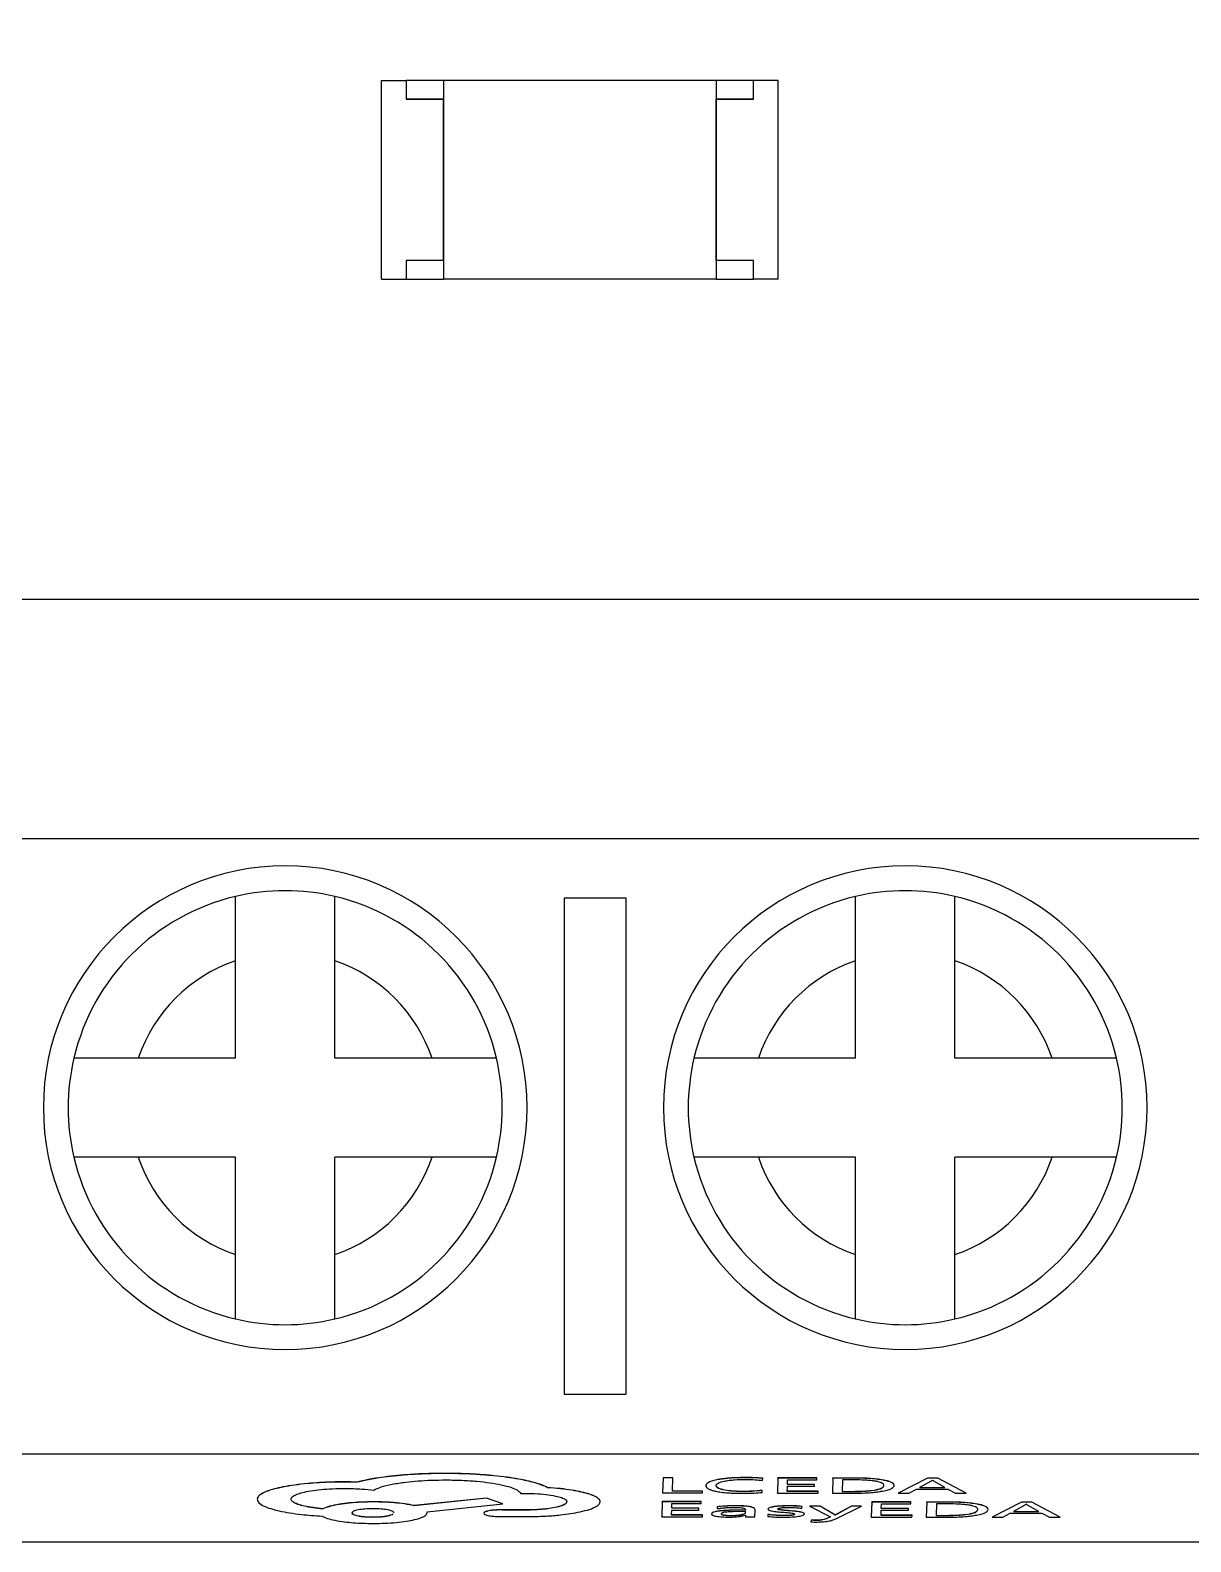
# Model space of a CAD drawing. Header units: millimetres. Extents: x 464 to 694, y 328 to 578.
# Drawn here: x 509.46 to 528.18, y 392.33 to 416.71 of the extents above; entities that cross this region are included whole.
import ezdxf

# ---------------------------------------------------------------- set-up
doc = ezdxf.new("R2010")
doc.units = ezdxf.units.MM

msp = doc.modelspace()

# ---------------------------------------------------------------- linework, layer by layer
at = {"color": 7, "linetype": 'Continuous', "lineweight": 25}
for p, q in [((515.129, 412.698), (515.129, 415.898)), ((515.129, 415.898), (515.529, 415.898)), ((515.129, 415.898), (515.129, 415.898)), ((515.129, 415.898), (515.229, 415.898)), ((515.229, 415.898), (515.229, 415.898)), ((515.229, 415.898), (515.529, 415.898)), ((515.529, 415.898), (515.529, 415.598)), ((516.129, 415.898), (515.529, 415.898)), ((516.129, 415.898), (515.529, 415.898)), ((516.129, 415.898), (516.129, 412.698)), ((520.529, 415.898), (516.129, 415.898)), ((520.529, 415.898), (516.129, 415.898)), ((520.529, 415.898), (520.529, 412.698)), ((521.129, 415.898), (520.529, 415.898)), ((521.129, 415.898), (520.529, 415.898)), ((521.529, 415.898), (521.129, 415.898)), ((521.129, 415.598), (521.129, 415.898)), ((521.429, 415.898), (521.129, 415.898)), ((521.429, 415.898), (521.429, 415.898)), ((521.529, 415.898), (521.429, 415.898)), ((521.529, 412.698), (521.529, 415.898)), ((521.529, 415.898), (521.529, 415.898)), ((515.529, 415.598), (516.129, 415.598)), ((516.129, 415.598), (515.529, 415.598)), ((516.129, 412.998), (516.129, 415.598)), ((520.529, 412.998), (520.529, 415.598)), ((520.529, 415.598), (521.129, 415.598)), ((521.129, 415.598), (520.529, 415.598)), ((516.129, 412.998), (515.529, 412.998)), ((515.529, 412.998), (515.529, 412.698)), ((521.129, 412.998), (520.529, 412.998)), ((521.129, 412.698), (521.129, 412.998)), ((515.129, 412.698), (515.529, 412.698)), ((515.529, 412.698), (516.129, 412.698)), ((520.529, 412.698), (516.129, 412.698)), ((520.529, 412.698), (521.129, 412.698)), ((521.529, 412.698), (521.129, 412.698)), ((508.576, 407.534), (578.576, 407.534)), ((508.576, 403.674), (578.576, 403.674)), ((519.076, 402.714), (518.076, 402.714)), ((518.076, 402.714), (518.076, 394.714)), ((519.076, 394.714), (519.076, 402.714)), ((512.776, 400.134), (512.776, 401.702)), ((514.376, 400.134), (514.376, 401.702)), ((522.776, 400.134), (522.776, 401.702)), ((524.376, 400.134), (524.376, 401.702)), ((512.776, 400.134), (511.207, 400.134)), ((515.944, 400.134), (514.376, 400.134)), ((522.776, 400.134), (521.207, 400.134)), ((525.944, 400.134), (524.376, 400.134)), ((512.776, 398.534), (511.207, 398.534)), ((512.776, 396.965), (512.776, 398.534)), ((515.944, 398.534), (514.376, 398.534)), ((514.376, 396.965), (514.376, 398.534)), ((522.776, 398.534), (521.207, 398.534)), ((522.776, 396.965), (522.776, 398.534)), ((525.944, 398.534), (524.376, 398.534)), ((524.376, 396.965), (524.376, 398.534)), ((518.076, 394.714), (519.076, 394.714)), ((508.576, 393.754), (578.576, 393.754)), ((513.539, 393.216), (513.539, 393.218)), ((514.539, 393.297), (514.539, 393.299)), ((514.739, 393.293), (514.739, 393.295)), ((515.123, 393.369), (515.123, 393.371)), ((516.167, 393.435), (516.167, 393.437)), ((517.343, 393.343), (517.343, 393.345)), ((517.807, 393.206), (517.807, 393.208)), ((519.671, 393.367), (519.662, 393.124)), ((519.671, 393.365), (519.662, 393.122)), ((519.671, 393.365), (519.671, 393.367)), ((519.828, 393.366), (519.671, 393.367)), ((519.828, 393.364), (519.671, 393.365)), ((519.821, 393.149), (519.828, 393.364)), ((519.828, 393.364), (519.828, 393.366)), ((520.36, 393.238), (520.36, 393.24)), ((520.539, 393.332), (520.539, 393.334)), ((520.989, 393.367), (520.989, 393.369)), ((521.276, 393.324), (521.278, 393.357)), ((521.278, 393.357), (521.278, 393.358)), ((521.522, 393.364), (521.513, 393.121)), ((521.522, 393.362), (521.513, 393.119)), ((521.522, 393.362), (521.522, 393.364)), ((522.151, 393.363), (521.522, 393.364)), ((522.151, 393.361), (521.522, 393.362)), ((521.672, 393.147), (521.675, 393.228)), ((521.675, 393.228), (522.111, 393.228)), ((521.676, 393.256), (521.679, 393.334)), ((522.112, 393.258), (521.676, 393.258)), ((522.112, 393.256), (521.676, 393.256)), ((521.679, 393.334), (522.15, 393.333)), ((522.111, 393.228), (522.112, 393.256)), ((522.112, 393.256), (522.112, 393.258)), ((522.15, 393.333), (522.151, 393.361)), ((522.151, 393.361), (522.151, 393.363)), ((522.409, 393.363), (522.4, 393.12)), ((522.409, 393.361), (522.4, 393.118)), ((522.409, 393.361), (522.409, 393.363)), ((522.757, 393.362), (522.409, 393.363)), ((522.757, 393.36), (522.409, 393.361)), ((522.565, 393.333), (522.559, 393.146)), ((522.75, 393.332), (522.565, 393.333)), ((522.757, 393.36), (522.757, 393.362)), ((523.217, 393.327), (523.217, 393.329)), ((523.398, 393.241), (523.398, 393.243)), ((523.935, 393.361), (523.461, 393.119)), ((523.935, 393.359), (523.461, 393.117)), ((523.992, 393.311), (523.806, 393.21)), ((523.806, 393.21), (524.216, 393.209)), ((523.81, 393.212), (524.212, 393.211)), ((523.935, 393.359), (523.935, 393.361)), ((524.103, 393.36), (523.935, 393.361)), ((524.103, 393.358), (523.935, 393.359)), ((524.016, 393.327), (524.013, 393.327)), ((524.216, 393.209), (524.035, 393.31)), ((524.103, 393.358), (524.103, 393.36)), ((524.559, 393.117), (524.103, 393.36)), ((524.559, 393.115), (524.103, 393.358)), ((513.124, 393.02), (513.124, 393.022)), ((515.005, 392.976), (515.005, 392.978)), ((516.82, 393.037), (515.654, 392.918)), ((516.82, 393.035), (515.654, 392.916)), ((516.82, 393.035), (516.82, 393.037)), ((517.086, 392.945), (516.82, 393.037)), ((517.086, 392.943), (516.82, 393.035)), ((517.378, 393.114), (517.448, 393.114)), ((518.12, 392.978), (518.12, 392.98)), ((518.658, 392.979), (518.658, 392.981)), ((519.657, 392.982), (519.648, 392.739)), ((519.657, 392.98), (519.648, 392.737)), ((519.657, 392.98), (519.657, 392.982)), ((520.286, 392.981), (519.657, 392.982)), ((520.286, 392.979), (519.657, 392.98)), ((519.662, 393.122), (519.662, 393.124)), ((519.662, 393.122), (520.306, 393.121)), ((520.307, 393.151), (519.821, 393.151)), ((520.307, 393.149), (519.821, 393.149)), ((520.285, 392.951), (520.286, 392.979)), ((520.286, 392.979), (520.286, 392.981)), ((520.306, 393.121), (520.307, 393.149)), ((520.307, 393.149), (520.307, 393.151)), ((520.642, 393.17), (520.642, 393.172)), ((520.955, 393.144), (520.955, 393.146)), ((521.27, 393.13), (521.271, 393.16)), ((521.271, 393.16), (521.271, 393.162)), ((521.513, 393.119), (521.513, 393.121)), ((521.513, 393.119), (522.17, 393.118)), ((522.171, 393.148), (521.672, 393.149)), ((522.171, 393.146), (521.672, 393.147)), ((522.17, 393.118), (522.171, 393.146)), ((522.171, 393.146), (522.171, 393.148)), ((522.4, 393.118), (522.4, 393.12)), ((522.4, 393.118), (522.736, 393.118)), ((522.559, 393.148), (522.736, 393.147)), ((522.559, 393.146), (522.736, 393.145)), ((522.736, 393.145), (522.736, 393.147)), ((523.036, 392.977), (523.028, 392.734)), ((523.036, 392.975), (523.028, 392.732)), ((523.036, 392.975), (523.036, 392.977)), ((523.665, 392.976), (523.036, 392.977)), ((523.665, 392.974), (523.036, 392.975)), ((523.1, 393.17), (523.1, 393.172)), ((523.461, 393.117), (523.461, 393.119)), ((523.461, 393.117), (523.635, 393.116)), ((523.635, 393.116), (523.755, 393.183)), ((523.664, 392.946), (523.665, 392.974)), ((523.665, 392.974), (523.665, 392.976)), ((523.755, 393.183), (524.263, 393.182)), ((523.923, 392.976), (523.915, 392.733)), ((523.923, 392.974), (523.915, 392.731)), ((523.923, 392.974), (523.923, 392.976)), ((524.271, 392.975), (523.923, 392.976)), ((524.271, 392.973), (523.923, 392.974)), ((524.263, 393.182), (524.385, 393.115)), ((524.271, 392.973), (524.271, 392.975)), ((524.385, 393.115), (524.559, 393.115)), ((524.559, 393.115), (524.559, 393.117)), ((525.449, 392.974), (524.976, 392.732)), ((525.449, 392.972), (524.976, 392.73)), ((525.449, 392.972), (525.449, 392.974)), ((525.618, 392.973), (525.449, 392.974)), ((525.618, 392.971), (525.449, 392.972)), ((525.618, 392.971), (525.618, 392.973)), ((526.074, 392.73), (525.618, 392.973)), ((526.074, 392.728), (525.618, 392.971)), ((514.185, 392.863), (514.185, 392.865)), ((514.988, 392.733), (514.988, 392.735)), ((515.654, 392.916), (515.654, 392.918)), ((515.866, 392.8), (515.867, 392.818)), ((515.867, 392.818), (517.086, 392.943)), ((516.777, 392.794), (516.777, 392.796)), ((517.027, 392.74), (517.539, 392.739)), ((517.048, 392.847), (517.048, 392.849)), ((517.086, 392.943), (517.086, 392.945)), ((517.1, 392.845), (517.1, 392.847)), ((517.49, 392.847), (517.1, 392.847)), ((517.49, 392.845), (517.1, 392.845)), ((517.49, 392.845), (517.49, 392.847)), ((519.648, 392.737), (519.648, 392.739)), ((519.648, 392.737), (520.305, 392.736)), ((519.807, 392.765), (519.81, 392.846)), ((520.306, 392.766), (519.807, 392.767)), ((520.306, 392.764), (519.807, 392.765)), ((519.81, 392.846), (520.246, 392.846)), ((519.811, 392.874), (519.814, 392.952)), ((520.247, 392.875), (519.811, 392.876)), ((520.247, 392.873), (519.811, 392.874)), ((519.814, 392.952), (520.285, 392.951)), ((520.246, 392.846), (520.247, 392.873)), ((520.247, 392.873), (520.247, 392.875)), ((520.305, 392.736), (520.306, 392.764)), ((520.306, 392.764), (520.306, 392.766)), ((520.453, 392.782), (520.453, 392.784)), ((520.542, 392.899), (520.541, 392.869)), ((520.542, 392.897), (520.541, 392.868)), ((520.541, 392.868), (520.541, 392.869)), ((520.542, 392.897), (520.542, 392.899)), ((520.651, 392.764), (520.651, 392.766)), ((521.002, 392.847), (520.744, 392.841)), ((521.002, 392.845), (520.744, 392.839)), ((520.744, 392.839), (520.744, 392.841)), ((520.768, 392.756), (520.768, 392.758)), ((521.002, 392.822), (520.797, 392.817)), ((520.843, 392.913), (520.843, 392.915)), ((520.934, 392.77), (520.934, 392.772)), ((520.995, 392.762), (520.999, 392.762)), ((520.999, 392.762), (520.998, 392.735)), ((520.999, 392.762), (520.998, 392.737)), ((520.998, 392.735), (520.998, 392.737)), ((520.998, 392.735), (521.151, 392.735)), ((521.001, 392.806), (521.002, 392.822)), ((521.001, 392.808), (521.001, 392.822)), ((521.001, 392.806), (521.001, 392.808)), ((521.002, 392.845), (521.002, 392.847)), ((521.151, 392.735), (521.155, 392.847)), ((521.155, 392.847), (521.155, 392.849)), ((521.36, 392.774), (521.359, 392.743)), ((521.36, 392.772), (521.359, 392.741)), ((521.359, 392.741), (521.359, 392.743)), ((521.36, 392.772), (521.36, 392.774)), ((521.364, 392.861), (521.364, 392.863)), ((521.463, 392.898), (521.463, 392.9)), ((521.554, 392.848), (521.554, 392.85)), ((521.611, 392.755), (521.611, 392.757)), ((521.702, 392.833), (521.702, 392.834)), ((521.705, 392.912), (521.705, 392.913)), ((521.899, 392.81), (521.899, 392.812)), ((521.91, 392.874), (521.911, 392.904)), ((521.911, 392.904), (521.911, 392.905)), ((521.949, 392.781), (521.949, 392.783)), ((522.033, 392.907), (522.033, 392.909)), ((522.204, 392.909), (522.033, 392.909)), ((522.204, 392.907), (522.033, 392.907)), ((522.033, 392.907), (522.368, 392.734)), ((522.204, 392.907), (522.204, 392.909)), ((522.427, 392.778), (522.204, 392.909)), ((522.427, 392.776), (522.204, 392.907)), ((522.366, 392.735), (522.3, 392.704)), ((522.368, 392.734), (522.3, 392.702)), ((522.427, 392.776), (522.427, 392.778)), ((522.445, 392.764), (522.427, 392.778)), ((522.445, 392.762), (522.427, 392.776)), ((522.445, 392.762), (522.445, 392.764)), ((522.449, 392.764), (522.445, 392.764)), ((522.449, 392.762), (522.445, 392.762)), ((522.449, 392.762), (522.449, 392.764)), ((522.467, 392.707), (522.869, 392.906)), ((522.711, 392.908), (522.468, 392.778)), ((522.711, 392.906), (522.468, 392.776)), ((522.468, 392.776), (522.468, 392.778)), ((522.711, 392.906), (522.711, 392.908)), ((522.869, 392.908), (522.711, 392.908)), ((522.869, 392.906), (522.711, 392.906)), ((522.869, 392.906), (522.869, 392.908)), ((523.028, 392.732), (523.028, 392.734)), ((523.028, 392.732), (523.684, 392.731)), ((523.186, 392.76), (523.189, 392.841)), ((523.685, 392.761), (523.186, 392.762)), ((523.685, 392.759), (523.186, 392.76)), ((523.189, 392.841), (523.626, 392.841)), ((523.19, 392.869), (523.193, 392.947)), ((523.627, 392.871), (523.19, 392.871)), ((523.627, 392.869), (523.19, 392.869)), ((523.193, 392.947), (523.664, 392.946)), ((523.626, 392.841), (523.627, 392.869)), ((523.627, 392.869), (523.627, 392.871)), ((523.684, 392.731), (523.685, 392.759)), ((523.685, 392.759), (523.685, 392.761)), ((523.915, 392.731), (523.915, 392.733)), ((523.915, 392.731), (524.25, 392.731)), ((524.08, 392.946), (524.073, 392.759)), ((524.073, 392.761), (524.25, 392.76)), ((524.073, 392.759), (524.25, 392.758)), ((524.264, 392.945), (524.08, 392.946)), ((524.25, 392.758), (524.25, 392.76)), ((524.614, 392.783), (524.614, 392.785)), ((524.732, 392.94), (524.732, 392.942)), ((524.912, 392.854), (524.912, 392.856)), ((524.976, 392.73), (524.976, 392.732)), ((524.976, 392.73), (525.15, 392.729)), ((525.15, 392.729), (525.269, 392.796)), ((525.269, 392.796), (525.778, 392.795)), ((525.506, 392.924), (525.32, 392.823)), ((525.32, 392.823), (525.73, 392.822)), ((525.324, 392.825), (525.726, 392.824)), ((525.531, 392.94), (525.527, 392.94)), ((525.73, 392.822), (525.549, 392.923)), ((525.778, 392.795), (525.9, 392.728)), ((525.9, 392.728), (526.074, 392.728)), ((526.074, 392.728), (526.074, 392.73)), ((522.056, 392.684), (522.055, 392.657)), ((522.056, 392.682), (522.055, 392.655)), ((522.055, 392.655), (522.055, 392.657)), ((522.056, 392.682), (522.056, 392.684)), ((522.143, 392.678), (522.143, 392.68)), ((522.3, 392.702), (522.3, 392.704)), ((508.576, 392.334), (578.576, 392.334))]:
    msp.add_line(p, q, dxfattribs=at)
for centre, radius, start, end in [((578.526, 464), 100.099, 314.4115, 225.62855), ((513.576, 399.334), 3.9, 0, 180), ((523.576, 399.334), 3.9, 0, 180), ((513.576, 399.334), 3.5, 103.213, 166.787), ((513.576, 399.334), 3.5, 76.787, 103.213), ((513.576, 399.334), 3.5, 13.213, 76.787), ((523.576, 399.334), 3.5, 103.213, 166.787), ((523.576, 399.334), 3.5, 76.787, 103.213), ((523.576, 399.334), 3.5, 13.213, 76.787), ((513.576, 399.334), 2.5, 108.6629, 161.3371), ((513.576, 399.334), 2.5, 18.6629, 71.3371), ((523.576, 399.334), 2.5, 108.6629, 161.3371), ((523.576, 399.334), 2.5, 18.6629, 71.3371), ((513.576, 399.334), 3.5, 166.787, 180), ((513.576, 399.334), 3.5, 0, 13.213), ((523.576, 399.334), 3.5, 166.787, 180), ((523.576, 399.334), 3.5, 0, 13.213), ((513.576, 399.334), 3.9, 180, 0), ((513.576, 399.334), 3.5, 180, 193.213), ((513.576, 399.334), 3.5, 346.787, 0), ((523.576, 399.334), 3.9, 180, 0), ((523.576, 399.334), 3.5, 180, 193.213), ((523.576, 399.334), 3.5, 346.787, 0), ((513.576, 399.334), 3.5, 193.213, 256.787), ((513.576, 399.334), 2.5, 198.6629, 251.3371), ((513.576, 399.334), 2.5, 288.6629, 341.3371), ((513.576, 399.334), 3.5, 283.213, 346.787), ((523.576, 399.334), 3.5, 193.213, 256.787), ((523.576, 399.334), 2.5, 198.6629, 251.3371), ((523.576, 399.334), 2.5, 288.6629, 341.3371), ((523.576, 399.334), 3.5, 283.213, 346.787), ((513.576, 399.334), 3.5, 256.787, 283.213), ((523.576, 399.334), 3.5, 256.787, 283.213)]:
    msp.add_arc(centre, radius, start, end, dxfattribs=at)
for points, knots in [([(512.776, 401.702), (512.776, 401.765), (512.775, 401.891), (512.775, 402.077), (512.776, 402.254), (512.776, 402.415), (512.776, 402.552), (512.776, 402.657), (512.776, 402.728), (512.776, 402.737), (512.776, 402.741)], [0, 0, 0, 0, 0.117105, 0.236453, 0.357965, 0.481621, 0.607473, 0.73566, 0.866407, 1, 1, 1, 1]), ([(514.376, 401.702), (514.376, 401.769), (514.376, 401.902), (514.376, 402.095), (514.376, 402.276), (514.376, 402.434), (514.376, 402.566), (514.376, 402.663), (514.376, 402.729), (514.376, 402.737), (514.376, 402.741)], [0, 0, 0, 0, 0.1240703, 0.2501654, 0.374611, 0.4995052, 0.6222876, 0.7494015, 0.875051, 1, 1, 1, 1]), ([(522.776, 401.702), (522.776, 401.765), (522.775, 401.891), (522.775, 402.077), (522.776, 402.254), (522.776, 402.415), (522.776, 402.552), (522.776, 402.657), (522.776, 402.728), (522.776, 402.737), (522.776, 402.741)], [0, 0, 0, 0, 0.1171054, 0.2364527, 0.3579655, 0.4816212, 0.6074728, 0.7356602, 0.8664071, 1, 1, 1, 1]), ([(524.376, 401.702), (524.376, 401.769), (524.376, 401.902), (524.376, 402.095), (524.376, 402.276), (524.376, 402.434), (524.376, 402.566), (524.376, 402.663), (524.376, 402.729), (524.376, 402.737), (524.376, 402.741)], [0, 0, 0, 0, 0.1240703, 0.2501654, 0.374611, 0.4995052, 0.6222876, 0.7494015, 0.875051, 1, 1, 1, 1]), ([(511.207, 400.134), (511.138, 400.134), (511.004, 400.134), (510.81, 400.134), (510.633, 400.134), (510.475, 400.134), (510.343, 400.134), (510.246, 400.134), (510.18, 400.134), (510.172, 400.134), (510.168, 400.134)], [0, 0, 0, 0, 0.128438, 0.251547, 0.373946, 0.500336, 0.623235, 0.750523, 0.875677, 1, 1, 1, 1]), ([(516.983, 400.134), (516.979, 400.134), (516.973, 400.134), (516.938, 400.134), (516.892, 400.134), (516.826, 400.134), (516.744, 400.134), (516.652, 400.134), (516.519, 400.134), (516.339, 400.134), (516.145, 400.134), (516.011, 400.134), (515.944, 400.134)], [0, 0, 0, 0, 0.1246086, 0.1873091, 0.2510941, 0.374161, 0.4367884, 0.5009357, 0.6228115, 0.7502503, 0.8748184, 1, 1, 1, 1]), ([(521.207, 400.134), (521.138, 400.134), (521.004, 400.134), (520.81, 400.134), (520.633, 400.134), (520.475, 400.134), (520.343, 400.134), (520.246, 400.134), (520.18, 400.134), (520.172, 400.134), (520.168, 400.134)], [0, 0, 0, 0, 0.128438, 0.251547, 0.373946, 0.500336, 0.623235, 0.750523, 0.875677, 1, 1, 1, 1]), ([(526.983, 400.134), (526.979, 400.134), (526.973, 400.134), (526.938, 400.134), (526.892, 400.134), (526.826, 400.134), (526.744, 400.134), (526.652, 400.134), (526.519, 400.134), (526.339, 400.134), (526.145, 400.134), (526.011, 400.134), (525.944, 400.134)], [0, 0, 0, 0, 0.1246086, 0.1873091, 0.2510941, 0.374161, 0.4367884, 0.5009357, 0.6228115, 0.7502503, 0.8748184, 1, 1, 1, 1]), ([(511.207, 398.534), (511.144, 398.534), (511.018, 398.534), (510.833, 398.534), (510.656, 398.534), (510.495, 398.534), (510.357, 398.534), (510.252, 398.534), (510.182, 398.534), (510.173, 398.534), (510.168, 398.534)], [0, 0, 0, 0, 0.117105, 0.236453, 0.357965, 0.481621, 0.607473, 0.73566, 0.866407, 1, 1, 1, 1]), ([(516.983, 398.534), (516.978, 398.534), (516.969, 398.534), (516.899, 398.534), (516.794, 398.534), (516.656, 398.534), (516.495, 398.534), (516.319, 398.534), (516.133, 398.534), (516.007, 398.534), (515.944, 398.534)], [0, 0, 0, 0, 0.133593, 0.26434, 0.392527, 0.518379, 0.642035, 0.763547, 0.882895, 1, 1, 1, 1]), ([(521.207, 398.534), (521.144, 398.534), (521.018, 398.534), (520.833, 398.534), (520.656, 398.534), (520.495, 398.534), (520.357, 398.534), (520.252, 398.534), (520.182, 398.534), (520.173, 398.534), (520.168, 398.534)], [0, 0, 0, 0, 0.117105, 0.236453, 0.357965, 0.481621, 0.607473, 0.73566, 0.866407, 1, 1, 1, 1]), ([(526.983, 398.534), (526.978, 398.534), (526.969, 398.534), (526.899, 398.534), (526.794, 398.534), (526.656, 398.534), (526.495, 398.534), (526.319, 398.534), (526.133, 398.534), (526.007, 398.534), (525.944, 398.534)], [0, 0, 0, 0, 0.133593, 0.26434, 0.392527, 0.518379, 0.642035, 0.763547, 0.882895, 1, 1, 1, 1]), ([(512.776, 395.926), (512.776, 395.931), (512.776, 395.94), (512.776, 396.01), (512.776, 396.116), (512.776, 396.253), (512.776, 396.414), (512.775, 396.591), (512.775, 396.776), (512.776, 396.903), (512.776, 396.965)], [0, 0, 0, 0, 0.133593, 0.26434, 0.392527, 0.518379, 0.642035, 0.763547, 0.882895, 1, 1, 1, 1]), ([(514.376, 395.926), (514.376, 395.93), (514.376, 395.936), (514.376, 395.972), (514.376, 396.018), (514.376, 396.084), (514.376, 396.166), (514.376, 396.257), (514.376, 396.39), (514.376, 396.569), (514.376, 396.764), (514.376, 396.898), (514.376, 396.965)], [0, 0, 0, 0, 0.123365, 0.186101, 0.250347, 0.374315, 0.436651, 0.500016, 0.621977, 0.749345, 0.874232, 1, 1, 1, 1]), ([(522.776, 395.926), (522.776, 395.931), (522.776, 395.94), (522.776, 396.01), (522.776, 396.116), (522.776, 396.253), (522.776, 396.414), (522.775, 396.591), (522.775, 396.776), (522.776, 396.903), (522.776, 396.965)], [0, 0, 0, 0, 0.133593, 0.26434, 0.392527, 0.518379, 0.642035, 0.763547, 0.882895, 1, 1, 1, 1]), ([(524.376, 395.926), (524.376, 395.93), (524.376, 395.936), (524.376, 395.972), (524.376, 396.018), (524.376, 396.084), (524.376, 396.166), (524.376, 396.257), (524.376, 396.39), (524.376, 396.569), (524.376, 396.764), (524.376, 396.898), (524.376, 396.965)], [0, 0, 0, 0, 0.123365, 0.186101, 0.250347, 0.374315, 0.436651, 0.500016, 0.621977, 0.749345, 0.874232, 1, 1, 1, 1]), ([(513.539, 393.218), (513.492, 393.208), (513.399, 393.188), (513.29, 393.153), (513.2, 393.114), (513.138, 393.07), (513.128, 393.038), (513.124, 393.022)], [0, 0, 0, 0, 0.186835, 0.372523, 0.558061, 0.777703, 1, 1, 1, 1]), ([(513.539, 393.216), (513.492, 393.206), (513.399, 393.186), (513.29, 393.152), (513.2, 393.112), (513.138, 393.068), (513.128, 393.036), (513.124, 393.02)], [0, 0, 0, 0, 0.1868348, 0.3725227, 0.5580607, 0.7777028, 1, 1, 1, 1]), ([(514.539, 393.299), (514.47, 393.299), (514.332, 393.298), (514.13, 393.289), (513.926, 393.273), (513.723, 393.25), (513.6, 393.229), (513.539, 393.218)], [0, 0, 0, 0, 0.186925, 0.372144, 0.557109, 0.776596, 1, 1, 1, 1]), ([(514.539, 393.297), (514.47, 393.297), (514.332, 393.296), (514.13, 393.287), (513.926, 393.271), (513.723, 393.249), (513.6, 393.227), (513.539, 393.216)], [0, 0, 0, 0, 0.186925, 0.372144, 0.557109, 0.776596, 1, 1, 1, 1]), ([(514.739, 393.295), (514.702, 393.297), (514.635, 393.298), (514.569, 393.299), (514.539, 393.299)], [0, 0, 0, 0, 0.560098, 1, 1, 1, 1]), ([(514.739, 393.293), (514.702, 393.295), (514.635, 393.296), (514.569, 393.297), (514.539, 393.297)], [0, 0, 0, 0, 0.560098, 1, 1, 1, 1]), ([(515.123, 393.371), (515.083, 393.365), (515.002, 393.353), (514.872, 393.328), (514.789, 393.308), (514.739, 393.295)], [0, 0, 0, 0, 0.277988, 0.555624, 1, 1, 1, 1]), ([(515.123, 393.369), (515.083, 393.363), (515.002, 393.351), (514.872, 393.326), (514.789, 393.306), (514.739, 393.293)], [0, 0, 0, 0, 0.277988, 0.555624, 1, 1, 1, 1]), ([(515.003, 393.167), (515.04, 393.185), (515.113, 393.219), (515.294, 393.263), (515.5, 393.295), (515.718, 393.316), (515.939, 393.329), (516.093, 393.33), (516.172, 393.331)], [0, 0, 0, 0, 0.1858, 0.369006, 0.552009, 0.697468, 0.84607, 1, 1, 1, 1]), ([(516.167, 393.437), (516.061, 393.436), (515.853, 393.434), (515.572, 393.418), (515.328, 393.397), (515.191, 393.38), (515.123, 393.371)], [0, 0, 0, 0, 0.283577, 0.56182, 0.780035, 1, 1, 1, 1]), ([(516.167, 393.435), (516.061, 393.434), (515.853, 393.432), (515.572, 393.416), (515.328, 393.395), (515.191, 393.378), (515.123, 393.369)], [0, 0, 0, 0, 0.283577, 0.56182, 0.780035, 1, 1, 1, 1]), ([(517.343, 393.345), (517.28, 393.355), (517.155, 393.376), (516.946, 393.4), (516.711, 393.42), (516.45, 393.433), (516.261, 393.436), (516.167, 393.437)], [0, 0, 0, 0, 0.18846, 0.375241, 0.561015, 0.779739, 1, 1, 1, 1]), ([(517.343, 393.343), (517.28, 393.353), (517.155, 393.374), (516.946, 393.398), (516.711, 393.418), (516.45, 393.432), (516.261, 393.434), (516.167, 393.435)], [0, 0, 0, 0, 0.18846, 0.375241, 0.561015, 0.779739, 1, 1, 1, 1]), ([(516.172, 393.331), (516.257, 393.33), (516.426, 393.328), (516.666, 393.311), (516.881, 393.286), (517.068, 393.253), (517.221, 393.213), (517.334, 393.165), (517.363, 393.131), (517.378, 393.114)], [0, 0, 0, 0, 0.144441, 0.284913, 0.423397, 0.561138, 0.705584, 0.851298, 1, 1, 1, 1]), ([(517.807, 393.208), (517.778, 393.223), (517.719, 393.251), (517.601, 393.288), (517.476, 393.319), (517.388, 393.337), (517.343, 393.345)], [0, 0, 0, 0, 0.277952, 0.557201, 0.778019, 1, 1, 1, 1]), ([(517.807, 393.206), (517.778, 393.221), (517.719, 393.249), (517.601, 393.286), (517.476, 393.317), (517.388, 393.335), (517.343, 393.343)], [0, 0, 0, 0, 0.277952, 0.557201, 0.778019, 1, 1, 1, 1]), ([(518.658, 392.981), (518.653, 392.995), (518.644, 393.024), (518.582, 393.065), (518.488, 393.102), (518.361, 393.137), (518.203, 393.167), (518.017, 393.192), (517.877, 393.203), (517.807, 393.208)], [0, 0, 0, 0, 0.142064, 0.281818, 0.420576, 0.559155, 0.704733, 0.851367, 1, 1, 1, 1]), ([(518.658, 392.979), (518.653, 392.994), (518.644, 393.022), (518.582, 393.063), (518.488, 393.1), (518.361, 393.135), (518.203, 393.165), (518.017, 393.19), (517.877, 393.201), (517.807, 393.206)], [0, 0, 0, 0, 0.142064, 0.281818, 0.420576, 0.559155, 0.704733, 0.851367, 1, 1, 1, 1]), ([(520.539, 393.334), (520.509, 393.327), (520.448, 393.313), (520.394, 393.288), (520.365, 393.264), (520.362, 393.248), (520.36, 393.24)], [0, 0, 0, 0, 0.267331, 0.536936, 0.760152, 1, 1, 1, 1]), ([(520.539, 393.332), (520.509, 393.325), (520.448, 393.311), (520.394, 393.287), (520.365, 393.262), (520.362, 393.246), (520.36, 393.238)], [0, 0, 0, 0, 0.267331, 0.536936, 0.760152, 1, 1, 1, 1]), ([(520.36, 393.238), (520.361, 393.228), (520.365, 393.21), (520.399, 393.185), (520.449, 393.165), (520.492, 393.155), (520.513, 393.15)], [0, 0, 0, 0, 0.304048, 0.582731, 0.79199, 1, 1, 1, 1]), ([(520.525, 393.239), (520.527, 393.247), (520.531, 393.263), (520.566, 393.289), (520.623, 393.303), (520.656, 393.312)], [0, 0, 0, 0, 0.307262, 0.587028, 1, 1, 1, 1]), ([(520.642, 393.172), (520.622, 393.177), (520.581, 393.187), (520.534, 393.211), (520.528, 393.23), (520.525, 393.241)], [0, 0, 0, 0, 0.26082, 0.529909, 1, 1, 1, 1]), ([(520.642, 393.17), (520.622, 393.175), (520.581, 393.186), (520.534, 393.209), (520.528, 393.228), (520.525, 393.239)], [0, 0, 0, 0, 0.26082, 0.529909, 1, 1, 1, 1]), ([(520.989, 393.369), (520.94, 393.368), (520.846, 393.368), (520.722, 393.36), (520.619, 393.348), (520.566, 393.339), (520.539, 393.334)], [0, 0, 0, 0, 0.293301, 0.568566, 0.781738, 1, 1, 1, 1]), ([(520.989, 393.367), (520.94, 393.366), (520.846, 393.366), (520.722, 393.358), (520.619, 393.346), (520.566, 393.337), (520.539, 393.332)], [0, 0, 0, 0, 0.293301, 0.568566, 0.781738, 1, 1, 1, 1]), ([(520.656, 393.312), (520.681, 393.317), (520.731, 393.326), (520.844, 393.336), (520.933, 393.338), (520.989, 393.339)], [0, 0, 0, 0, 0.2758935, 0.5469886, 1, 1, 1, 1]), ([(521.278, 393.358), (521.229, 393.362), (521.135, 393.368), (521.037, 393.369), (520.989, 393.369)], [0, 0, 0, 0, 0.5165921, 1, 1, 1, 1]), ([(521.278, 393.357), (521.229, 393.36), (521.135, 393.366), (521.037, 393.367), (520.989, 393.367)], [0, 0, 0, 0, 0.5165921, 1, 1, 1, 1]), ([(520.989, 393.339), (521.046, 393.338), (521.147, 393.336), (521.237, 393.328), (521.276, 393.324)], [0, 0, 0, 0, 0.564823, 1, 1, 1, 1]), ([(523.101, 393.309), (523.075, 393.313), (523.021, 393.321), (522.902, 393.33), (522.809, 393.332), (522.75, 393.332)], [0, 0, 0, 0, 0.2611419, 0.5310519, 1, 1, 1, 1]), ([(523.217, 393.329), (523.182, 393.335), (523.111, 393.346), (522.992, 393.356), (522.873, 393.361), (522.796, 393.362), (522.757, 393.362)], [0, 0, 0, 0, 0.270421, 0.541839, 0.764093, 1, 1, 1, 1]), ([(523.217, 393.327), (523.182, 393.333), (523.111, 393.344), (522.992, 393.354), (522.873, 393.359), (522.796, 393.36), (522.757, 393.36)], [0, 0, 0, 0, 0.270421, 0.541839, 0.764093, 1, 1, 1, 1]), ([(523.1, 393.172), (523.122, 393.177), (523.168, 393.187), (523.221, 393.211), (523.228, 393.23), (523.232, 393.242)], [0, 0, 0, 0, 0.25995, 0.527871, 1, 1, 1, 1]), ([(523.1, 393.17), (523.122, 393.175), (523.168, 393.185), (523.221, 393.209), (523.228, 393.228), (523.232, 393.241)], [0, 0, 0, 0, 0.25995, 0.527871, 1, 1, 1, 1]), ([(523.232, 393.241), (523.231, 393.248), (523.228, 393.263), (523.199, 393.283), (523.156, 393.298), (523.119, 393.305), (523.101, 393.309)], [0, 0, 0, 0, 0.314203, 0.593235, 0.798048, 1, 1, 1, 1]), ([(523.211, 393.151), (523.243, 393.158), (523.306, 393.171), (523.362, 393.194), (523.393, 393.218), (523.396, 393.233), (523.398, 393.241)], [0, 0, 0, 0, 0.271774, 0.541547, 0.762892, 1, 1, 1, 1]), ([(523.398, 393.243), (523.396, 393.253), (523.392, 393.271), (523.35, 393.295), (523.292, 393.315), (523.242, 393.325), (523.217, 393.329)], [0, 0, 0, 0, 0.2970118, 0.5719057, 0.7833726, 1, 1, 1, 1]), ([(523.398, 393.241), (523.396, 393.251), (523.392, 393.269), (523.35, 393.293), (523.292, 393.313), (523.242, 393.323), (523.217, 393.327)], [0, 0, 0, 0, 0.2970118, 0.5719057, 0.7833726, 1, 1, 1, 1]), ([(524.013, 393.327), (524.009, 393.324), (524.005, 393.318), (523.995, 393.313), (523.992, 393.311)], [0, 0, 0, 0, 0.62739, 1, 1, 1, 1]), ([(524.035, 393.31), (524.031, 393.313), (524.023, 393.319), (524.019, 393.324), (524.016, 393.327)], [0, 0, 0, 0, 0.461299, 1, 1, 1, 1]), ([(513.124, 393.02), (513.129, 393.001), (513.139, 392.962), (513.224, 392.911), (513.337, 392.867), (513.433, 392.843), (513.481, 392.831)], [0, 0, 0, 0, 0.279748, 0.558445, 0.778295, 1, 1, 1, 1]), ([(513.67, 393.022), (513.675, 393.035), (513.685, 393.061), (513.752, 393.097), (513.853, 393.129), (513.987, 393.156), (514.151, 393.177), (514.341, 393.191), (514.476, 393.193), (514.544, 393.194)], [0, 0, 0, 0, 0.143998, 0.283806, 0.421629, 0.558845, 0.70307, 0.849302, 1, 1, 1, 1]), ([(514.185, 392.865), (514.131, 392.871), (514.022, 392.883), (513.885, 392.908), (513.77, 392.94), (513.686, 392.979), (513.676, 393.009), (513.67, 393.024)], [0, 0, 0, 0, 0.184966, 0.369054, 0.553383, 0.773018, 1, 1, 1, 1]), ([(514.185, 392.863), (514.131, 392.869), (514.022, 392.881), (513.885, 392.906), (513.77, 392.938), (513.686, 392.977), (513.676, 393.007), (513.67, 393.022)], [0, 0, 0, 0, 0.184966, 0.369054, 0.553383, 0.773018, 1, 1, 1, 1]), ([(515.005, 392.978), (514.937, 392.977), (514.802, 392.975), (514.613, 392.961), (514.438, 392.938), (514.283, 392.907), (514.218, 392.879), (514.185, 392.865)], [0, 0, 0, 0, 0.192887, 0.3804, 0.565509, 0.782475, 1, 1, 1, 1]), ([(515.005, 392.976), (514.937, 392.975), (514.802, 392.973), (514.613, 392.959), (514.438, 392.936), (514.283, 392.905), (514.218, 392.877), (514.185, 392.863)], [0, 0, 0, 0, 0.192887, 0.3804, 0.565509, 0.782475, 1, 1, 1, 1]), ([(514.544, 393.194), (514.59, 393.193), (514.682, 393.192), (514.839, 393.184), (514.942, 393.174), (515.003, 393.167)], [0, 0, 0, 0, 0.286234, 0.570189, 1, 1, 1, 1]), ([(515.654, 392.918), (515.607, 392.928), (515.512, 392.947), (515.343, 392.965), (515.172, 392.976), (515.061, 392.977), (515.005, 392.978)], [0, 0, 0, 0, 0.273415, 0.549567, 0.771351, 1, 1, 1, 1]), ([(515.654, 392.916), (515.607, 392.926), (515.512, 392.945), (515.343, 392.963), (515.172, 392.974), (515.061, 392.975), (515.005, 392.976)], [0, 0, 0, 0, 0.273415, 0.549567, 0.771351, 1, 1, 1, 1]), ([(517.448, 393.114), (517.516, 393.112), (517.649, 393.11), (517.828, 393.092), (517.964, 393.067), (518.055, 393.039), (518.11, 393.01), (518.117, 392.989), (518.12, 392.978)], [0, 0, 0, 0, 0.191006, 0.375681, 0.558387, 0.702605, 0.848969, 1, 1, 1, 1]), ([(518.12, 392.98), (518.114, 392.967), (518.103, 392.942), (518.021, 392.908), (517.909, 392.881), (517.779, 392.863), (517.641, 392.85), (517.541, 392.848), (517.49, 392.847)], [0, 0, 0, 0, 0.191255, 0.37605, 0.558477, 0.70242, 0.848728, 1, 1, 1, 1]), ([(518.12, 392.978), (518.114, 392.965), (518.103, 392.94), (518.021, 392.906), (517.909, 392.879), (517.779, 392.861), (517.641, 392.849), (517.541, 392.846), (517.49, 392.845)], [0, 0, 0, 0, 0.191255, 0.37605, 0.558477, 0.70242, 0.848728, 1, 1, 1, 1]), ([(518.331, 392.816), (518.385, 392.829), (518.493, 392.855), (518.591, 392.898), (518.647, 392.94), (518.654, 392.966), (518.658, 392.979)], [0, 0, 0, 0, 0.281901, 0.560668, 0.779674, 1, 1, 1, 1]), ([(520.513, 393.15), (520.544, 393.144), (520.605, 393.133), (520.713, 393.123), (520.823, 393.117), (520.894, 393.116), (520.931, 393.116)], [0, 0, 0, 0, 0.2698423, 0.5392742, 0.7613894, 1, 1, 1, 1]), ([(520.955, 393.146), (520.921, 393.146), (520.854, 393.147), (520.742, 393.154), (520.68, 393.165), (520.642, 393.172)], [0, 0, 0, 0, 0.296637, 0.572607, 1, 1, 1, 1]), ([(520.955, 393.144), (520.921, 393.144), (520.854, 393.145), (520.742, 393.153), (520.68, 393.163), (520.642, 393.17)], [0, 0, 0, 0, 0.296637, 0.572607, 1, 1, 1, 1]), ([(520.931, 393.116), (521.001, 393.117), (521.118, 393.117), (521.226, 393.126), (521.27, 393.13)], [0, 0, 0, 0, 0.595834, 1, 1, 1, 1]), ([(521.271, 393.162), (521.217, 393.157), (521.116, 393.147), (521.006, 393.146), (520.955, 393.146)], [0, 0, 0, 0, 0.540106, 1, 1, 1, 1]), ([(521.271, 393.16), (521.217, 393.155), (521.116, 393.145), (521.006, 393.144), (520.955, 393.144)], [0, 0, 0, 0, 0.540106, 1, 1, 1, 1]), ([(522.736, 393.147), (522.777, 393.148), (522.854, 393.148), (522.984, 393.155), (523.056, 393.166), (523.1, 393.172)], [0, 0, 0, 0, 0.311855, 0.592421, 1, 1, 1, 1]), ([(522.736, 393.145), (522.777, 393.146), (522.854, 393.146), (522.984, 393.153), (523.056, 393.164), (523.1, 393.17)], [0, 0, 0, 0, 0.3118546, 0.5924212, 1, 1, 1, 1]), ([(522.736, 393.118), (522.788, 393.118), (522.887, 393.119), (523.018, 393.126), (523.127, 393.137), (523.183, 393.146), (523.211, 393.151)], [0, 0, 0, 0, 0.299758, 0.5775, 0.788412, 1, 1, 1, 1]), ([(524.732, 392.942), (524.696, 392.948), (524.625, 392.959), (524.506, 392.969), (524.387, 392.974), (524.311, 392.975), (524.271, 392.975)], [0, 0, 0, 0, 0.270421, 0.541839, 0.764093, 1, 1, 1, 1]), ([(524.732, 392.94), (524.696, 392.946), (524.625, 392.957), (524.506, 392.967), (524.387, 392.972), (524.311, 392.973), (524.271, 392.973)], [0, 0, 0, 0, 0.270421, 0.541839, 0.764093, 1, 1, 1, 1]), ([(513.481, 392.831), (513.536, 392.82), (513.644, 392.799), (513.823, 392.775), (514, 392.758), (514.115, 392.751), (514.173, 392.747)], [0, 0, 0, 0, 0.283721, 0.561204, 0.779089, 1, 1, 1, 1]), ([(514.173, 392.747), (514.197, 392.735), (514.247, 392.71), (514.374, 392.679), (514.519, 392.656), (514.674, 392.64), (514.829, 392.631), (514.938, 392.63), (514.993, 392.629)], [0, 0, 0, 0, 0.186125, 0.369764, 0.553452, 0.699289, 0.847609, 1, 1, 1, 1]), ([(514.992, 392.867), (514.948, 392.866), (514.86, 392.864), (514.748, 392.849), (514.671, 392.827), (514.642, 392.8), (514.669, 392.773), (514.745, 392.751), (514.856, 392.736), (514.943, 392.734), (514.988, 392.733)], [0, 0, 0, 0, 0.125297, 0.247808, 0.371076, 0.5, 0.628924, 0.752192, 0.874703, 1, 1, 1, 1]), ([(514.654, 392.8), (514.658, 392.792), (514.668, 392.775), (514.745, 392.753), (514.855, 392.738), (514.943, 392.736), (514.988, 392.735)], [0, 0, 0, 0, 0.242279, 0.493988, 0.744149, 1, 1, 1, 1]), ([(514.988, 392.735), (515.033, 392.735), (515.123, 392.737), (515.223, 392.751), (515.284, 392.768), (515.312, 392.779), (515.317, 392.785), (515.317, 392.785)], [0, 0, 0, 0, 0.304539, 0.59572, 0.789036, 0.983808, 1, 1, 1, 1]), ([(514.988, 392.733), (515.033, 392.734), (515.123, 392.735), (515.223, 392.749), (515.284, 392.766), (515.313, 392.777), (515.317, 392.784), (515.318, 392.784)], [0, 0, 0, 0, 0.3001957, 0.5872243, 0.7777834, 0.9697774, 1, 1, 1, 1]), ([(515.328, 392.798), (515.328, 392.799), (515.335, 392.808), (515.309, 392.826), (515.236, 392.848), (515.124, 392.864), (515.037, 392.866), (514.992, 392.867)], [0, 0, 0, 0, 0.011157, 0.266127, 0.509914, 0.752201, 1, 1, 1, 1]), ([(514.993, 392.629), (515.058, 392.63), (515.187, 392.631), (515.369, 392.644), (515.531, 392.664), (515.669, 392.69), (515.777, 392.722), (515.851, 392.76), (515.861, 392.787), (515.866, 392.8)], [0, 0, 0, 0, 0.143998, 0.283806, 0.421629, 0.558845, 0.70307, 0.849302, 1, 1, 1, 1]), ([(517.048, 392.849), (517.008, 392.848), (516.929, 392.846), (516.841, 392.832), (516.787, 392.814), (516.781, 392.802), (516.777, 392.796)], [0, 0, 0, 0, 0.283042, 0.558142, 0.775723, 1, 1, 1, 1]), ([(517.048, 392.847), (517.008, 392.846), (516.929, 392.844), (516.841, 392.83), (516.787, 392.812), (516.781, 392.8), (516.777, 392.794)], [0, 0, 0, 0, 0.283042, 0.558142, 0.775723, 1, 1, 1, 1]), ([(516.777, 392.794), (516.782, 392.786), (516.791, 392.771), (516.857, 392.754), (516.938, 392.743), (516.997, 392.741), (517.027, 392.74)], [0, 0, 0, 0, 0.281447, 0.55884, 0.777519, 1, 1, 1, 1]), ([(517.1, 392.847), (517.09, 392.847), (517.073, 392.848), (517.056, 392.849), (517.048, 392.849)], [0, 0, 0, 0, 0.560796, 1, 1, 1, 1]), ([(517.1, 392.845), (517.09, 392.846), (517.073, 392.846), (517.056, 392.847), (517.048, 392.847)], [0, 0, 0, 0, 0.560796, 1, 1, 1, 1]), ([(517.539, 392.739), (517.622, 392.742), (517.789, 392.746), (518.005, 392.765), (518.188, 392.788), (518.283, 392.807), (518.331, 392.816)], [0, 0, 0, 0, 0.280614, 0.558188, 0.77746, 1, 1, 1, 1]), ([(520.744, 392.841), (520.711, 392.839), (520.649, 392.837), (520.568, 392.83), (520.504, 392.819), (520.46, 392.803), (520.455, 392.791), (520.453, 392.784)], [0, 0, 0, 0, 0.223087, 0.413842, 0.584193, 0.78082, 1, 1, 1, 1]), ([(520.744, 392.839), (520.711, 392.837), (520.649, 392.835), (520.568, 392.828), (520.504, 392.817), (520.46, 392.801), (520.455, 392.789), (520.453, 392.782)], [0, 0, 0, 0, 0.223087, 0.413842, 0.584193, 0.78082, 1, 1, 1, 1]), ([(520.453, 392.782), (520.456, 392.774), (520.461, 392.76), (520.507, 392.75), (520.526, 392.745)], [0, 0, 0, 0, 0.577345, 1, 1, 1, 1]), ([(520.526, 392.745), (520.558, 392.741), (520.619, 392.733), (520.693, 392.732), (520.727, 392.732)], [0, 0, 0, 0, 0.527593, 1, 1, 1, 1]), ([(520.541, 392.868), (520.565, 392.871), (520.613, 392.878), (520.709, 392.886), (520.782, 392.887), (520.827, 392.888)], [0, 0, 0, 0, 0.29036, 0.567411, 1, 1, 1, 1]), ([(520.843, 392.915), (520.782, 392.914), (520.676, 392.913), (520.582, 392.903), (520.542, 392.899)], [0, 0, 0, 0, 0.572828, 1, 1, 1, 1]), ([(520.843, 392.913), (520.782, 392.912), (520.676, 392.911), (520.582, 392.901), (520.542, 392.897)], [0, 0, 0, 0, 0.572828, 1, 1, 1, 1]), ([(520.649, 392.807), (520.642, 392.805), (520.628, 392.802), (520.611, 392.794), (520.609, 392.788), (520.608, 392.785)], [0, 0, 0, 0, 0.259426, 0.527409, 1, 1, 1, 1]), ([(520.608, 392.787), (520.608, 392.784), (520.609, 392.78), (520.622, 392.773), (520.64, 392.769), (520.651, 392.766)], [0, 0, 0, 0, 0.2926258, 0.5665521, 1, 1, 1, 1]), ([(520.608, 392.785), (520.608, 392.782), (520.609, 392.778), (520.622, 392.771), (520.64, 392.767), (520.651, 392.764)], [0, 0, 0, 0, 0.292626, 0.566552, 1, 1, 1, 1]), ([(520.797, 392.817), (520.763, 392.816), (520.709, 392.815), (520.665, 392.809), (520.649, 392.807)], [0, 0, 0, 0, 0.641649, 1, 1, 1, 1]), ([(520.651, 392.766), (520.67, 392.764), (520.705, 392.759), (520.748, 392.759), (520.768, 392.758)], [0, 0, 0, 0, 0.529978, 1, 1, 1, 1]), ([(520.651, 392.764), (520.67, 392.762), (520.705, 392.757), (520.748, 392.757), (520.768, 392.756)], [0, 0, 0, 0, 0.529978, 1, 1, 1, 1]), ([(520.727, 392.732), (520.758, 392.732), (520.819, 392.733), (520.896, 392.74), (520.955, 392.75), (520.981, 392.758), (520.995, 392.762)], [0, 0, 0, 0, 0.286535, 0.554054, 0.768533, 1, 1, 1, 1]), ([(520.768, 392.758), (520.803, 392.759), (520.867, 392.76), (520.914, 392.769), (520.934, 392.772)], [0, 0, 0, 0, 0.563392, 1, 1, 1, 1]), ([(520.768, 392.756), (520.803, 392.757), (520.867, 392.758), (520.914, 392.767), (520.934, 392.77)], [0, 0, 0, 0, 0.563392, 1, 1, 1, 1]), ([(520.827, 392.888), (520.848, 392.888), (520.885, 392.887), (520.936, 392.883), (520.976, 392.874), (521, 392.861), (521.001, 392.851), (521.002, 392.845)], [0, 0, 0, 0, 0.190633, 0.356708, 0.518791, 0.733962, 1, 1, 1, 1]), ([(521.155, 392.849), (521.154, 392.856), (521.151, 392.87), (521.119, 392.888), (521.058, 392.904), (520.961, 392.913), (520.884, 392.914), (520.843, 392.915)], [0, 0, 0, 0, 0.215736, 0.397382, 0.561541, 0.761757, 1, 1, 1, 1]), ([(521.155, 392.847), (521.154, 392.854), (521.151, 392.868), (521.119, 392.887), (521.058, 392.902), (520.961, 392.911), (520.884, 392.912), (520.843, 392.913)], [0, 0, 0, 0, 0.215736, 0.397382, 0.561541, 0.761757, 1, 1, 1, 1]), ([(520.934, 392.772), (520.955, 392.778), (520.995, 392.789), (520.999, 392.802), (521.001, 392.808)], [0, 0, 0, 0, 0.542182, 1, 1, 1, 1]), ([(520.934, 392.77), (520.955, 392.776), (520.995, 392.787), (520.999, 392.8), (521.001, 392.806)], [0, 0, 0, 0, 0.542182, 1, 1, 1, 1]), ([(521.359, 392.741), (521.399, 392.738), (521.475, 392.731), (521.557, 392.731), (521.595, 392.73)], [0, 0, 0, 0, 0.535911, 1, 1, 1, 1]), ([(521.611, 392.757), (521.561, 392.758), (521.47, 392.76), (521.394, 392.77), (521.36, 392.774)], [0, 0, 0, 0, 0.549511, 1, 1, 1, 1]), ([(521.611, 392.755), (521.561, 392.756), (521.47, 392.758), (521.394, 392.768), (521.36, 392.772)], [0, 0, 0, 0, 0.549511, 1, 1, 1, 1]), ([(521.463, 392.9), (521.447, 392.897), (521.414, 392.892), (521.373, 392.88), (521.367, 392.87), (521.364, 392.863)], [0, 0, 0, 0, 0.2922052, 0.5640015, 1, 1, 1, 1]), ([(521.463, 392.898), (521.447, 392.895), (521.414, 392.89), (521.373, 392.878), (521.367, 392.868), (521.364, 392.861)], [0, 0, 0, 0, 0.292205, 0.564001, 1, 1, 1, 1]), ([(521.364, 392.861), (521.366, 392.856), (521.369, 392.846), (521.395, 392.837), (521.406, 392.834)], [0, 0, 0, 0, 0.573775, 1, 1, 1, 1]), ([(521.406, 392.834), (521.416, 392.832), (521.44, 392.826), (521.503, 392.819), (521.557, 392.814), (521.594, 392.811)], [0, 0, 0, 0, 0.204051, 0.464555, 1, 1, 1, 1]), ([(521.705, 392.913), (521.655, 392.913), (521.569, 392.912), (521.494, 392.904), (521.463, 392.9)], [0, 0, 0, 0, 0.581614, 1, 1, 1, 1]), ([(521.705, 392.912), (521.655, 392.911), (521.569, 392.91), (521.494, 392.902), (521.463, 392.898)], [0, 0, 0, 0, 0.581614, 1, 1, 1, 1]), ([(521.521, 392.864), (521.522, 392.866), (521.524, 392.869), (521.538, 392.876), (521.557, 392.879), (521.569, 392.881)], [0, 0, 0, 0, 0.279552, 0.548934, 1, 1, 1, 1]), ([(521.554, 392.85), (521.544, 392.852), (521.524, 392.857), (521.522, 392.863), (521.521, 392.866)], [0, 0, 0, 0, 0.5330138, 1, 1, 1, 1]), ([(521.554, 392.848), (521.544, 392.85), (521.524, 392.855), (521.522, 392.861), (521.521, 392.864)], [0, 0, 0, 0, 0.533014, 1, 1, 1, 1]), ([(521.702, 392.834), (521.667, 392.837), (521.615, 392.841), (521.569, 392.848), (521.554, 392.85)], [0, 0, 0, 0, 0.676699, 1, 1, 1, 1]), ([(521.702, 392.833), (521.667, 392.835), (521.615, 392.839), (521.569, 392.846), (521.554, 392.848)], [0, 0, 0, 0, 0.676699, 1, 1, 1, 1]), ([(521.569, 392.881), (521.588, 392.883), (521.626, 392.887), (521.669, 392.887), (521.689, 392.887)], [0, 0, 0, 0, 0.523627, 1, 1, 1, 1]), ([(521.594, 392.811), (521.631, 392.808), (521.687, 392.804), (521.737, 392.797), (521.753, 392.795)], [0, 0, 0, 0, 0.667818, 1, 1, 1, 1]), ([(521.595, 392.73), (521.648, 392.731), (521.739, 392.731), (521.817, 392.74), (521.849, 392.744)], [0, 0, 0, 0, 0.5931, 1, 1, 1, 1]), ([(521.792, 392.78), (521.791, 392.778), (521.788, 392.772), (521.767, 392.766), (521.731, 392.76), (521.676, 392.757), (521.634, 392.757), (521.611, 392.757)], [0, 0, 0, 0, 0.16617, 0.317863, 0.479198, 0.70885, 1, 1, 1, 1]), ([(521.792, 392.778), (521.791, 392.776), (521.788, 392.77), (521.767, 392.764), (521.731, 392.759), (521.676, 392.755), (521.634, 392.755), (521.611, 392.755)], [0, 0, 0, 0, 0.1661702, 0.3178634, 0.4791983, 0.7088499, 1, 1, 1, 1]), ([(521.689, 392.887), (521.734, 392.886), (521.812, 392.885), (521.881, 392.877), (521.91, 392.874)], [0, 0, 0, 0, 0.567156, 1, 1, 1, 1]), ([(521.899, 392.812), (521.887, 392.814), (521.861, 392.819), (521.795, 392.827), (521.739, 392.831), (521.702, 392.834)], [0, 0, 0, 0, 0.211881, 0.474285, 1, 1, 1, 1]), ([(521.899, 392.81), (521.887, 392.812), (521.861, 392.817), (521.795, 392.825), (521.739, 392.829), (521.702, 392.833)], [0, 0, 0, 0, 0.211881, 0.474285, 1, 1, 1, 1]), ([(521.911, 392.905), (521.874, 392.908), (521.808, 392.913), (521.737, 392.913), (521.705, 392.913)], [0, 0, 0, 0, 0.549614, 1, 1, 1, 1]), ([(521.911, 392.904), (521.874, 392.906), (521.808, 392.911), (521.737, 392.911), (521.705, 392.912)], [0, 0, 0, 0, 0.549614, 1, 1, 1, 1]), ([(521.753, 392.795), (521.76, 392.794), (521.772, 392.791), (521.788, 392.786), (521.79, 392.781), (521.792, 392.778)], [0, 0, 0, 0, 0.288352, 0.560641, 1, 1, 1, 1]), ([(521.849, 392.744), (521.866, 392.746), (521.898, 392.751), (521.939, 392.764), (521.945, 392.775), (521.949, 392.781)], [0, 0, 0, 0, 0.287771, 0.558422, 1, 1, 1, 1]), ([(521.949, 392.783), (521.946, 392.789), (521.943, 392.8), (521.912, 392.808), (521.899, 392.812)], [0, 0, 0, 0, 0.572606, 1, 1, 1, 1]), ([(521.949, 392.781), (521.946, 392.787), (521.943, 392.798), (521.912, 392.806), (521.899, 392.81)], [0, 0, 0, 0, 0.572606, 1, 1, 1, 1]), ([(522.468, 392.778), (522.464, 392.775), (522.456, 392.77), (522.451, 392.766), (522.449, 392.764)], [0, 0, 0, 0, 0.638425, 1, 1, 1, 1]), ([(522.468, 392.776), (522.464, 392.773), (522.456, 392.768), (522.451, 392.764), (522.449, 392.762)], [0, 0, 0, 0, 0.6384247, 1, 1, 1, 1]), ([(524.25, 392.76), (524.291, 392.761), (524.369, 392.761), (524.498, 392.768), (524.571, 392.779), (524.614, 392.785)], [0, 0, 0, 0, 0.311855, 0.592421, 1, 1, 1, 1]), ([(524.25, 392.758), (524.291, 392.759), (524.369, 392.759), (524.498, 392.766), (524.571, 392.777), (524.614, 392.783)], [0, 0, 0, 0, 0.311855, 0.592421, 1, 1, 1, 1]), ([(524.25, 392.731), (524.302, 392.731), (524.401, 392.732), (524.533, 392.739), (524.641, 392.75), (524.697, 392.759), (524.725, 392.764)], [0, 0, 0, 0, 0.299758, 0.5775, 0.788412, 1, 1, 1, 1]), ([(524.615, 392.922), (524.589, 392.926), (524.536, 392.934), (524.417, 392.943), (524.323, 392.945), (524.264, 392.945)], [0, 0, 0, 0, 0.261142, 0.531052, 1, 1, 1, 1]), ([(524.614, 392.785), (524.637, 392.79), (524.682, 392.8), (524.735, 392.824), (524.742, 392.843), (524.747, 392.855)], [0, 0, 0, 0, 0.25995, 0.527871, 1, 1, 1, 1]), ([(524.614, 392.783), (524.637, 392.788), (524.682, 392.798), (524.735, 392.822), (524.742, 392.841), (524.747, 392.854)], [0, 0, 0, 0, 0.25995, 0.527871, 1, 1, 1, 1]), ([(524.747, 392.854), (524.745, 392.861), (524.743, 392.876), (524.713, 392.896), (524.671, 392.911), (524.634, 392.918), (524.615, 392.922)], [0, 0, 0, 0, 0.314203, 0.593235, 0.798048, 1, 1, 1, 1]), ([(524.725, 392.764), (524.757, 392.771), (524.82, 392.784), (524.876, 392.807), (524.907, 392.831), (524.911, 392.846), (524.912, 392.854)], [0, 0, 0, 0, 0.271774, 0.541547, 0.762892, 1, 1, 1, 1]), ([(524.912, 392.856), (524.91, 392.866), (524.906, 392.884), (524.865, 392.908), (524.806, 392.928), (524.757, 392.938), (524.732, 392.942)], [0, 0, 0, 0, 0.297012, 0.571906, 0.783373, 1, 1, 1, 1]), ([(524.912, 392.854), (524.91, 392.864), (524.906, 392.882), (524.865, 392.906), (524.806, 392.926), (524.757, 392.936), (524.732, 392.94)], [0, 0, 0, 0, 0.297012, 0.571906, 0.783373, 1, 1, 1, 1]), ([(525.527, 392.94), (525.524, 392.937), (525.519, 392.931), (525.51, 392.926), (525.506, 392.924)], [0, 0, 0, 0, 0.62739, 1, 1, 1, 1]), ([(525.549, 392.923), (525.546, 392.926), (525.538, 392.932), (525.533, 392.937), (525.531, 392.94)], [0, 0, 0, 0, 0.461299, 1, 1, 1, 1]), ([(522.055, 392.655), (522.072, 392.654), (522.105, 392.652), (522.138, 392.652), (522.154, 392.652)], [0, 0, 0, 0, 0.522339, 1, 1, 1, 1]), ([(522.143, 392.68), (522.127, 392.68), (522.097, 392.681), (522.069, 392.683), (522.056, 392.684)], [0, 0, 0, 0, 0.542056, 1, 1, 1, 1]), ([(522.143, 392.678), (522.127, 392.678), (522.097, 392.679), (522.069, 392.681), (522.056, 392.682)], [0, 0, 0, 0, 0.542056, 1, 1, 1, 1]), ([(522.3, 392.704), (522.29, 392.7), (522.272, 392.693), (522.231, 392.685), (522.186, 392.681), (522.158, 392.68), (522.143, 392.68)], [0, 0, 0, 0, 0.321194, 0.592797, 0.792541, 1, 1, 1, 1]), ([(522.3, 392.702), (522.29, 392.698), (522.272, 392.691), (522.231, 392.683), (522.186, 392.679), (522.158, 392.678), (522.143, 392.678)], [0, 0, 0, 0, 0.321194, 0.592797, 0.792541, 1, 1, 1, 1]), ([(522.154, 392.652), (522.19, 392.653), (522.264, 392.654), (522.352, 392.668), (522.42, 392.686), (522.45, 392.7), (522.467, 392.707)], [0, 0, 0, 0, 0.242258, 0.495139, 0.726622, 1, 1, 1, 1])]:
    msp.add_open_spline(points, degree=3, knots=knots, dxfattribs=at)

doc.saveas('drawing.dxf')
